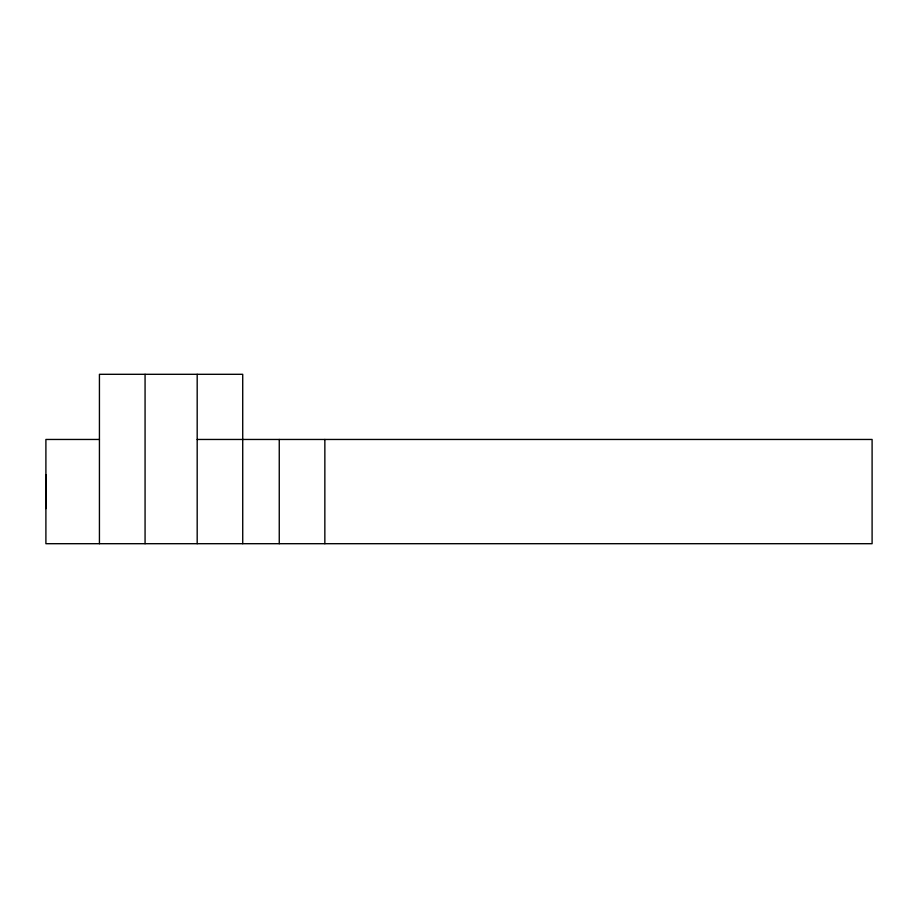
<?xml version="1.0" encoding="UTF-8"?>
<svg xmlns="http://www.w3.org/2000/svg" width="918" height="918" viewBox="0 0 918 918"><rect width="100%" height="100%" fill="white"/><g stroke="black" fill="none" stroke-linecap="round" stroke-linejoin="round"><path stroke-width="1.38" d="M99.431 439.458L45.9 439.458L45.9 543.697L872.1 543.697L872.1 439.458L197.186 439.458M45.9 475.214L45.9 474.64L45.9 508.515L45.9 507.941M324.857 439.458L324.846 543.697M279.256 439.458L279.256 543.697M242.731 543.697L242.719 374.303L99.431 374.303L99.431 543.697M197.186 374.303L197.186 543.697M145.067 374.303L145.067 543.697"/></g></svg>
